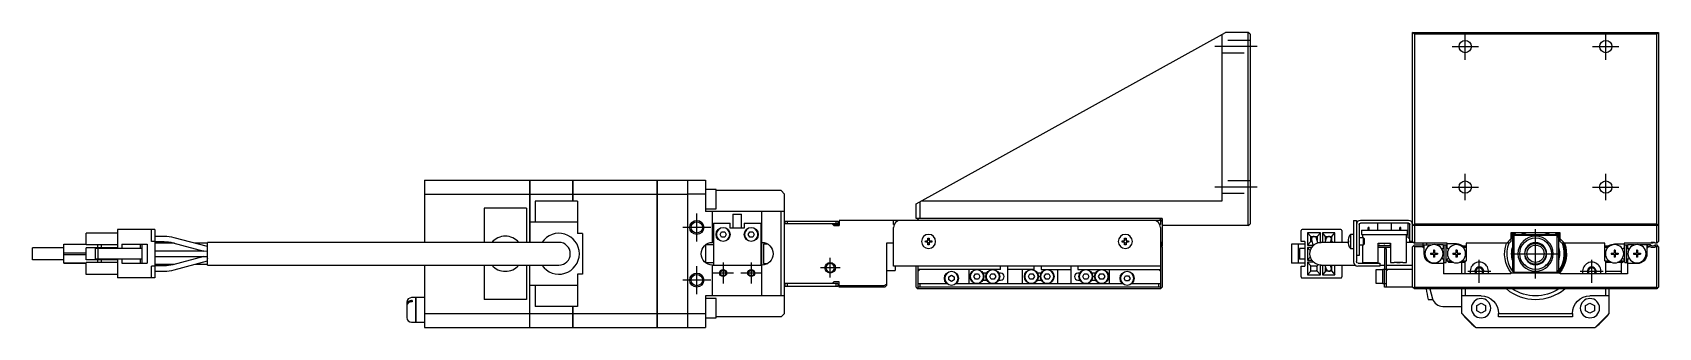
# Model space of a CAD drawing. Extents: x 0 to 945, y -8 to 860.
# Drawn here: x 482 to 944.8, y 397.5 to 481.5 of the extents above; entities that cross this region are included whole.
import ezdxf

# ---------------------------------------------------------------- set-up
doc = ezdxf.new("R2010")
doc.units = 0
doc.header["$LTSCALE"] = 0.5
doc.linetypes.add('CENTER', pattern=[50.8, 31.75, -6.35, 6.35, -6.35])
doc.linetypes.add('DASHED', pattern=[19.05, 12.7, -6.35])
for name, color, linetype in [('MSM_CENTER', 1, 'CENTER'), ('MSM_CONTINUOUS', 7, 'CONTINUOUS'), ('MSM_DASHED', 4, 'DASHED'), ('MSM_NARROW', 5, 'CONTINUOUS')]:
    doc.layers.add(name, color=color, linetype=linetype)

msp = doc.modelspace()

# ---------------------------------------------------------------- linework, layer by layer
at = {"layer": 'MSM_CENTER'}
for p, q in [((830.56, 477.45), (818.56, 477.45)), ((886.08, 477.45), (893.58, 477.45)), ((889.83, 473.7), (889.83, 481.2)), ((926.08, 477.45), (933.58, 477.45)), ((929.83, 473.7), (929.83, 481.2)), ((889.83, 433.7), (889.83, 441.2)), ((929.83, 433.7), (929.83, 441.2)), ((830.56, 437.45), (818.56, 437.45)), ((886.08, 437.45), (893.58, 437.45)), ((926.08, 437.45), (933.58, 437.45)), ((675.06, 425.95), (667.06, 425.95)), ((671.06, 421.95), (671.06, 429.95)), ((909.83, 411.45), (909.83, 425.45)), ((709.06, 411.65), (709.06, 417.25)), ((893.83, 410.2), (893.83, 416.7)), ((902.83, 418.45), (916.83, 418.45)), ((925.83, 410.2), (925.83, 416.7)), ((671.06, 406.95), (671.06, 414.95)), ((681.56, 412.95), (675.56, 412.95)), ((678.56, 415.95), (678.56, 409.95)), ((689.56, 412.95), (683.56, 412.95)), ((686.56, 415.95), (686.56, 409.95)), ((711.86, 414.45), (706.26, 414.45)), ((890.58, 413.45), (897.08, 413.45)), ((922.58, 413.45), (929.08, 413.45)), ((675.06, 410.95), (667.06, 410.95))]:
    msp.add_line(p, q, dxfattribs=at)
at = {"layer": 'MSM_CONTINUOUS'}
for p, q in [((733.56, 432.67), (821.56, 481.45)), ((828.06, 481.45), (821.56, 481.45)), ((828.06, 426.45), (828.06, 481.45)), ((828.56, 480.95), (828.06, 481.45)), ((874.83, 421.95), (874.83, 481.45)), ((875.33, 480.95), (874.83, 481.45)), ((874.83, 481.45), (944.83, 481.45)), ((944.33, 480.95), (944.83, 481.45)), ((944.83, 481.45), (944.83, 421.95)), ((820.56, 480.9), (820.56, 433.45)), ((828.56, 480.95), (828.56, 426.95)), ((875.33, 480.95), (875.33, 426.95)), ((944.33, 480.95), (875.33, 480.95)), ((944.33, 426.95), (944.33, 480.95)), ((593.56, 439.45), (623.51, 439.45)), ((593.56, 439.45), (593.56, 421.7)), ((593.56, 435.42), (623.51, 435.42)), ((623.51, 421.7), (623.51, 439.45)), ((623.51, 439.4), (623.56, 439.4)), ((623.51, 435.17), (623.56, 435.17)), ((623.56, 439.45), (623.56, 421.7)), ((623.56, 439.45), (635.81, 439.45)), ((623.56, 435.42), (635.81, 435.42)), ((635.81, 433.45), (635.81, 439.45)), ((635.81, 439.4), (635.86, 439.4)), ((635.81, 435.17), (635.86, 435.17)), ((635.86, 433.45), (635.86, 439.45)), ((635.86, 439.45), (659.81, 439.45)), ((635.86, 435.42), (659.81, 435.42)), ((659.81, 397.45), (659.81, 439.45)), ((659.81, 439.4), (659.86, 439.4)), ((659.81, 435.17), (659.86, 435.17)), ((659.86, 439.45), (673.56, 439.45)), ((659.86, 397.45), (659.86, 439.45)), ((659.86, 435.42), (668.56, 435.42)), ((668.56, 397.45), (668.56, 439.45)), ((673.56, 435.45), (668.56, 435.45)), ((673.56, 439.45), (673.56, 430.45)), ((676.56, 436.7), (673.56, 436.7)), ((676.56, 431.2), (676.56, 436.7)), ((695.06, 436.45), (676.56, 436.45)), ((696.06, 435.45), (695.06, 436.45)), ((696.06, 401.45), (696.06, 435.45)), ((622.56, 431.45), (610.56, 431.45)), ((610.56, 431.45), (610.56, 421.7)), ((622.56, 431.45), (622.56, 421.7)), ((625.06, 433.45), (625.06, 427.45)), ((637.06, 433.45), (625.06, 433.45)), ((637.06, 433.45), (637.06, 424.23)), ((673.56, 431.2), (676.56, 431.2)), ((733.56, 428.45), (733.56, 432.67)), ((734.56, 433.23), (734.56, 428.45)), ((820.56, 433.45), (734.97, 433.45)), ((637.06, 427.45), (623.56, 427.45)), ((696.06, 430.45), (673.56, 430.45)), ((675.56, 421.7), (675.56, 430.45)), ((675.86, 427.2), (675.86, 415.2)), ((675.86, 427.2), (680.56, 427.2)), ((680.56, 425.7), (680.56, 427.2)), ((681.31, 429.7), (683.81, 429.7)), ((681.31, 429.7), (681.31, 425.7)), ((683.81, 425.7), (683.81, 429.7)), ((684.56, 427.2), (684.56, 425.7)), ((684.56, 427.2), (689.26, 427.2)), ((689.26, 427.2), (689.26, 415.2)), ((689.56, 421.7), (689.56, 430.45)), ((695.06, 406.45), (695.06, 430.45)), ((711.26, 426.95), (696.06, 426.95)), ((696.26, 426.95), (696.26, 427.75)), ((696.26, 427.75), (711.26, 427.75)), ((696.76, 427.75), (696.76, 426.95)), ((710.06, 426.45), (709.56, 426.95)), ((711.56, 426.7), (709.81, 426.7)), ((710.06, 426.45), (711.56, 426.45)), ((710.76, 426.95), (710.76, 427.75)), ((711.26, 427.75), (711.26, 426.95)), ((711.56, 427.95), (711.56, 426.45)), ((803.06, 427.95), (711.56, 427.95)), ((727.06, 426.75), (727.06, 427.95)), ((727.06, 426.75), (727.23, 426.75)), ((727.06, 414.95), (727.06, 425.95)), ((803.56, 428.45), (733.56, 428.45)), ((733.91, 428.1), (733.76, 427.95)), ((734.26, 428.45), (733.91, 428.1)), ((734.06, 427.95), (733.91, 428.1)), ((803.56, 427.75), (802.86, 428.45)), ((803.06, 426.75), (802.9, 426.75)), ((803.21, 428.1), (803.06, 427.95)), ((803.06, 427.95), (803.06, 426.75)), ((803.06, 425.95), (803.06, 408.95)), ((803.56, 428.45), (803.56, 420.75)), ((828.06, 426.45), (803.56, 426.45)), ((828.06, 426.45), (828.56, 426.95)), ((858.03, 427.95), (858.03, 416.15)), ((858.03, 427.95), (858.83, 427.95)), ((858.83, 427.95), (858.83, 416.25)), ((859.63, 426.75), (859.63, 417.95)), ((873.63, 427.95), (860.03, 427.95)), ((873.63, 427.15), (860.03, 427.15)), ((862.46, 425.95), (862.21, 425.95)), ((862.21, 425.15), (862.21, 425.95)), ((862.46, 425.15), (862.46, 425.95)), ((864.83, 427.15), (864.83, 425.15)), ((868.83, 425.15), (868.83, 427.15)), ((871.21, 425.15), (871.21, 425.95)), ((871.46, 425.95), (871.21, 425.95)), ((871.46, 425.15), (871.46, 425.95)), ((873.53, 422.95), (873.53, 426.95)), ((873.98, 426.95), (873.53, 426.95)), ((874.03, 421.95), (874.03, 426.75)), ((874.83, 426.45), (875.33, 426.95)), ((944.83, 426.45), (874.83, 426.45)), ((875.33, 426.95), (944.33, 426.95)), ((875.33, 426.45), (875.33, 421.45)), ((944.83, 426.45), (944.33, 426.95)), ((944.33, 421.45), (944.33, 426.45)), ((497.21, 420.95), (497.21, 424.35)), ((506.11, 424.35), (497.21, 424.35)), ((506.11, 425.35), (506.11, 419.95)), ((516.81, 425.35), (506.11, 425.35)), ((515.81, 421.95), (515.81, 425.35)), ((516.81, 421.95), (515.81, 421.95)), ((516.81, 425.35), (516.81, 411.55)), ((519.45, 423.4), (516.81, 423.4)), ((516.81, 421.9), (519.45, 421.9)), ((522.39, 421.45), (516.81, 421.45)), ((521.94, 421.57), (530.78, 419.2)), ((531.81, 420.48), (522.32, 423.02)), ((531.81, 421.45), (528.18, 421.45)), ((531.81, 415.2), (531.81, 421.7)), ((631.81, 421.7), (531.81, 421.7)), ((638.56, 424.23), (637.06, 424.23)), ((638.56, 424.23), (638.56, 412.67)), ((675.86, 421.7), (675.56, 421.7)), ((677.7, 423.95), (678.13, 424.7)), ((678.13, 423.2), (677.7, 423.95)), ((678.13, 424.7), (679, 424.7)), ((679, 423.2), (678.13, 423.2)), ((679, 424.7), (679.43, 423.95)), ((679.43, 423.95), (679, 423.2)), ((684.56, 425.7), (680.56, 425.7)), ((685.7, 423.95), (686.13, 424.7)), ((686.13, 423.2), (685.7, 423.95)), ((686.13, 424.7), (687, 424.7)), ((687, 423.2), (686.13, 423.2)), ((687, 424.7), (687.43, 423.95)), ((687.43, 423.95), (687, 423.2)), ((689.56, 421.7), (689.26, 421.7)), ((689.46, 421.7), (689.46, 415.2)), ((727.06, 421.45), (725.06, 421.45)), ((725.06, 421.45), (725.06, 409.45)), ((736.14, 422.15), (736.86, 422.15)), ((736.86, 421.75), (736.14, 421.75)), ((736.86, 422.15), (736.86, 422.88)), ((736.86, 421.02), (736.86, 421.75)), ((737.26, 422.88), (737.26, 422.15)), ((737.26, 422.15), (737.99, 422.15)), ((737.26, 421.75), (737.26, 421.02)), ((737.99, 421.75), (737.26, 421.75)), ((792.14, 422.15), (792.86, 422.15)), ((792.86, 421.75), (792.14, 421.75)), ((792.86, 422.15), (792.86, 422.88)), ((792.86, 421.02), (792.86, 421.75)), ((793.26, 422.88), (793.26, 422.15)), ((793.26, 422.15), (793.99, 422.15)), ((793.26, 421.75), (793.26, 421.02)), ((793.99, 421.75), (793.26, 421.75)), ((803.06, 421.95), (803.56, 421.45)), ((803.56, 421.45), (803.06, 421.45)), ((803.56, 421.25), (803.06, 421.25)), ((843.13, 421.95), (843.13, 425.05)), ((844.13, 421.95), (843.13, 421.95)), ((854.43, 425.35), (843.43, 425.35)), ((844.13, 421.95), (844.13, 414.95)), ((848.58, 424.45), (844.93, 424.45)), ((844.93, 424.45), (844.93, 420.85)), ((845.88, 423.4), (844.93, 424.45)), ((845.88, 421.9), (844.93, 420.85)), ((845.88, 421.9), (845.88, 423.4)), ((845.88, 423.4), (847.63, 423.4)), ((846.19, 421.9), (845.88, 421.9)), ((846.03, 422.45), (846.51, 420.73)), ((847.26, 423.4), (847.63, 423.03)), ((847.84, 421.55), (847.48, 422.85)), ((847.63, 423.4), (848.58, 424.45)), ((847.63, 423.4), (847.63, 422.31)), ((847.8, 421.72), (847.93, 421.57)), ((848.58, 421.69), (848.58, 424.45)), ((856.45, 421.7), (848.83, 421.7)), ((852.73, 424.45), (849.18, 424.45)), ((849.18, 424.45), (849.18, 421.7)), ((850.08, 423.4), (849.18, 424.45)), ((850.24, 422.87), (849.89, 421.7)), ((850.08, 422.34), (850.08, 423.4)), ((850.08, 423.4), (851.83, 423.4)), ((851.46, 423.4), (851.83, 423.03)), ((851.46, 421.7), (851.68, 422.44)), ((851.52, 421.9), (851.83, 421.9)), ((851.83, 422.28), (851.54, 421.99)), ((851.83, 423.4), (852.73, 424.45)), ((851.83, 421.9), (851.83, 423.4)), ((851.83, 421.9), (852, 421.7)), ((852.73, 421.7), (852.73, 424.45)), ((854.73, 425.05), (854.73, 421.7)), ((856.44, 422.15), (856.58, 422.15)), ((856.58, 421.75), (856.44, 421.75)), ((856.58, 422.9), (856.58, 422.88)), ((856.58, 422.15), (856.58, 421.75)), ((857.13, 423.95), (857.13, 419.95)), ((858.03, 423.95), (857.13, 423.95)), ((860.83, 422.95), (859.63, 422.95)), ((860.33, 425.15), (860.33, 423.95)), ((860.33, 425.15), (873.33, 425.15)), ((860.33, 423.95), (873.33, 423.95)), ((860.58, 423.95), (860.58, 422.95)), ((860.83, 420.95), (860.83, 422.95)), ((861.03, 422.75), (860.83, 422.95)), ((861.03, 422.75), (861.03, 421.15)), ((865.08, 421.45), (868.58, 421.45)), ((865.08, 415.95), (865.08, 421.45)), ((868.58, 421.45), (868.58, 415.95)), ((873.08, 415.95), (873.08, 423.95)), ((875.08, 421.7), (873.08, 421.7)), ((873.33, 425.15), (873.33, 423.95)), ((873.53, 422.95), (874.03, 422.95)), ((874.83, 421.95), (874.03, 421.95)), ((874.83, 421.95), (875.33, 421.45)), ((884.63, 421.45), (875.33, 421.45)), ((877.83, 420.95), (877.83, 421.45)), ((878.83, 421.45), (878.83, 420.95)), ((884.63, 420), (884.63, 421.45)), ((887.33, 421.25), (884.63, 421.25)), ((902.33, 421.45), (890.13, 421.45)), ((890.13, 421.45), (890.13, 416.45)), ((901.62, 421.45), (902.83, 422.66)), ((902.83, 421.95), (902.33, 421.45)), ((916.83, 424.45), (902.83, 424.45)), ((902.83, 424.45), (902.83, 421.95)), ((903.33, 423.15), (903.63, 423.45)), ((903.33, 413.75), (903.33, 423.15)), ((903.83, 423.65), (903.63, 423.45)), ((903.63, 423.45), (903.63, 413.45)), ((903.83, 423.65), (904.13, 423.95)), ((915.83, 423.65), (903.83, 423.65)), ((904.13, 423.95), (915.53, 423.95)), ((908.77, 421.42), (908.77, 421.42)), ((915.53, 423.95), (915.83, 423.65)), ((916.03, 423.45), (915.83, 423.65)), ((916.03, 413.45), (916.03, 423.45)), ((916.03, 423.45), (916.33, 423.15)), ((916.33, 423.15), (916.33, 413.75)), ((916.83, 421.95), (916.83, 424.45)), ((916.83, 422.66), (918.04, 421.45)), ((917.33, 421.45), (916.83, 421.95)), ((929.53, 421.45), (917.33, 421.45)), ((929.53, 416.45), (929.53, 421.45)), ((932.33, 421.25), (935.03, 421.25)), ((943.33, 421.45), (935.03, 421.45)), ((935.03, 421.45), (935.03, 420)), ((943.33, 421.45), (943.33, 421.7)), ((944.33, 421.45), (943.89, 421.45)), ((944.33, 421.45), (944.83, 421.95)), ((481.96, 416.75), (481.96, 420.15)), ((490.86, 420.15), (481.96, 420.15)), ((490.86, 416.75), (481.96, 416.75)), ((490.86, 416.75), (481.96, 416.75)), ((490.86, 416.75), (481.96, 416.75)), ((490.86, 415.75), (490.86, 421.15)), ((490.86, 421.15), (497.21, 421.15)), ((490.86, 418.7), (497.21, 418.7)), ((490.86, 418.2), (497.21, 418.2)), ((506.11, 420.95), (497.21, 420.95)), ((497.21, 416.75), (497.21, 420.15)), ((506.11, 420.15), (497.21, 420.15)), ((506.11, 416.75), (497.21, 416.75)), ((499.81, 419.95), (499.81, 416.95)), ((513.11, 419.95), (499.81, 419.95)), ((513.11, 416.95), (499.81, 416.95)), ((500.51, 419.95), (500.51, 416.95)), ((500.56, 420.15), (500.56, 420.95)), ((500.56, 415.95), (500.56, 416.75)), ((501.56, 420.15), (501.56, 420.95)), ((501.56, 415.95), (501.56, 416.75)), ((506.11, 416.95), (506.11, 411.55)), ((507.36, 421.15), (507.36, 419.95)), ((507.36, 421.15), (514.61, 421.15)), ((507.36, 416.95), (507.36, 415.75)), ((512.61, 421.15), (512.61, 419.95)), ((512.61, 416.95), (512.61, 415.75)), ((513.11, 421.15), (513.11, 415.75)), ((514.61, 421.15), (514.61, 415.75)), ((530.78, 419.2), (516.81, 419.2)), ((516.81, 417.7), (531.81, 417.7)), ((530.78, 417.7), (521.94, 415.33)), ((531.68, 419.09), (530.78, 419.2)), ((531.81, 419.2), (531.72, 419.2)), ((673.56, 421.01), (673.56, 415.89)), ((675.86, 420.95), (673.56, 420.95)), ((690.06, 421.2), (690.06, 415.7)), ((691.3, 421.2), (690.06, 421.2)), ((803.16, 421.05), (803.06, 421.05)), ((803.31, 420.7), (803.06, 420.95)), ((803.31, 420.7), (803.06, 420.45)), ((803.56, 420.45), (803.31, 420.7)), ((803.56, 420.75), (803.46, 420.65)), ((803.46, 420.75), (803.46, 420.55)), ((803.56, 420.45), (803.56, 408.95)), ((844.13, 421.15), (840.33, 421.15)), ((840.33, 421.15), (840.33, 415.75)), ((842.25, 421.15), (842.25, 415.75)), ((844.13, 419.95), (842.63, 419.95)), ((842.63, 419.95), (842.63, 416.95)), ((844.13, 416.95), (842.63, 416.95)), ((844.93, 420.85), (846.48, 420.85)), ((846.13, 420.25), (844.93, 420.25)), ((844.93, 420.25), (844.93, 416.65)), ((845.72, 419.38), (844.93, 420.25)), ((845.72, 417.52), (844.93, 416.65)), ((844.93, 416.65), (846.13, 416.65)), ((856.58, 421.02), (856.58, 421)), ((857.13, 419.95), (858.03, 419.95)), ((859.63, 417.95), (858.83, 417.95)), ((859.63, 420.95), (860.83, 420.95)), ((860.58, 420.95), (860.58, 415.95)), ((860.83, 420.95), (861.03, 421.15)), ((868.58, 420.75), (865.08, 420.75)), ((868.58, 420.25), (865.08, 420.25)), ((866.83, 419.95), (867.33, 419.95)), ((866.83, 419.95), (866.83, 413.95)), ((867.33, 419.95), (867.33, 408.95)), ((875.08, 420.7), (874.83, 420.45)), ((874.83, 408.95), (874.83, 420.45)), ((875.08, 420.7), (875.33, 420.95)), ((875.33, 420.45), (875.08, 420.7)), ((875.33, 420.95), (880.22, 420.95)), ((875.33, 420.45), (875.33, 408.95)), ((877.63, 420.45), (875.33, 420.45)), ((878.13, 420.81), (877.63, 420.45)), ((877.63, 420.45), (878.13, 419.95)), ((878.13, 418.45), (878.13, 420.95)), ((879.93, 418.6), (880.73, 418.6)), ((879.93, 418.6), (879.93, 418.31)), ((879.93, 418.31), (880.73, 418.31)), ((880.46, 418.6), (880.46, 418.31)), ((881.08, 419.45), (880.79, 419.45)), ((880.79, 419.45), (880.79, 418.66)), ((880.79, 418.92), (881.08, 418.92)), ((880.79, 418.25), (880.79, 417.45)), ((880.79, 417.98), (881.08, 417.98)), ((881.08, 417.45), (880.79, 417.45)), ((881.08, 419.45), (881.08, 418.66)), ((881.08, 418.25), (881.08, 417.45)), ((881.14, 418.6), (881.93, 418.6)), ((881.14, 418.31), (881.93, 418.31)), ((881.4, 418.31), (881.4, 418.6)), ((883.63, 420.95), (881.65, 420.95)), ((881.93, 418.6), (881.93, 418.31)), ((883.63, 420), (883.37, 419.85)), ((883.37, 417.05), (883.63, 416.9)), ((883.63, 420), (883.63, 420.95)), ((883.63, 416.9), (883.63, 412.75)), ((883.83, 415.95), (883.83, 420.95)), ((883.83, 420.95), (884.43, 420.95)), ((884.43, 415.95), (884.43, 420.95)), ((884.63, 420), (884.85, 419.87)), ((884.63, 416.9), (884.85, 417.03)), ((884.63, 416.45), (884.63, 416.9)), ((886.33, 418.6), (887.13, 418.6)), ((886.33, 418.6), (886.33, 418.31)), ((886.33, 418.31), (887.13, 418.31)), ((886.86, 418.6), (886.86, 418.31)), ((887.48, 419.45), (887.19, 419.45)), ((887.19, 419.45), (887.19, 418.66)), ((887.19, 418.92), (887.48, 418.92)), ((887.19, 418.25), (887.19, 417.45)), ((887.19, 417.98), (887.48, 417.98)), ((887.48, 417.45), (887.19, 417.45)), ((887.48, 419.45), (887.48, 418.66)), ((887.48, 418.25), (887.48, 417.45)), ((887.54, 418.6), (888.33, 418.6)), ((887.54, 418.31), (888.33, 418.31)), ((887.8, 418.31), (887.8, 418.6)), ((888.33, 418.6), (888.33, 418.31)), ((888.93, 420.75), (890.13, 420.75)), ((890.13, 420.25), (889.48, 420.25)), ((906.97, 419.76), (907.03, 419.83)), ((907.03, 417.08), (906.97, 417.14)), ((907.03, 419.9), (907.03, 419.83)), ((907.03, 417.08), (907.03, 417.01)), ((929.53, 420.75), (930.73, 420.75)), ((930.19, 420.25), (929.53, 420.25)), ((931.33, 418.6), (932.13, 418.6)), ((931.33, 418.6), (931.33, 418.31)), ((931.33, 418.31), (932.13, 418.31)), ((931.86, 418.6), (931.86, 418.31)), ((932.48, 419.45), (932.19, 419.45)), ((932.19, 419.45), (932.19, 418.66)), ((932.19, 418.92), (932.48, 418.92)), ((932.19, 418.25), (932.19, 417.45)), ((932.19, 417.98), (932.48, 417.98)), ((932.48, 417.45), (932.19, 417.45)), ((932.48, 419.45), (932.48, 418.66)), ((932.48, 418.25), (932.48, 417.45)), ((932.54, 418.6), (933.33, 418.6)), ((932.54, 418.31), (933.33, 418.31)), ((932.8, 418.31), (932.8, 418.6)), ((933.33, 418.6), (933.33, 418.31)), ((935.03, 420), (934.81, 419.87)), ((935.03, 416.9), (934.81, 417.03)), ((935.03, 416.9), (935.03, 416.45)), ((935.23, 415.95), (935.23, 420.95)), ((935.23, 420.95), (935.83, 420.95)), ((935.83, 415.95), (935.83, 420.95)), ((936.03, 420.95), (936.03, 420)), ((938.02, 420.95), (936.03, 420.95)), ((936.03, 420), (936.29, 419.85)), ((936.29, 417.05), (936.03, 416.9)), ((936.03, 416.9), (936.03, 412.75)), ((937.73, 418.6), (938.53, 418.6)), ((937.73, 418.6), (937.73, 418.31)), ((937.73, 418.31), (938.53, 418.31)), ((938.26, 418.6), (938.26, 418.31)), ((938.88, 419.45), (938.59, 419.45)), ((938.59, 419.45), (938.59, 418.66)), ((938.59, 418.92), (938.88, 418.92)), ((938.59, 418.25), (938.59, 417.45)), ((938.59, 417.98), (938.88, 417.98)), ((938.88, 417.45), (938.59, 417.45)), ((938.88, 419.45), (938.88, 418.66)), ((938.88, 418.25), (938.88, 417.45)), ((938.94, 418.6), (939.73, 418.6)), ((938.94, 418.31), (939.73, 418.31)), ((939.2, 418.31), (939.2, 418.6)), ((942.57, 420.95), (939.45, 420.95)), ((939.73, 418.6), (939.73, 418.31)), ((941.53, 420.95), (941.53, 418.45)), ((942.03, 420.45), (941.53, 420.81)), ((941.53, 419.95), (942.03, 420.45)), ((942.4, 420.45), (942.03, 420.45)), ((942.4, 420.45), (942.57, 420.95)), ((944.06, 420.45), (943.89, 420.95)), ((943.89, 420.95), (944.33, 420.95)), ((944.33, 420.45), (944.06, 420.45)), ((944.33, 420.95), (944.58, 420.7)), ((944.58, 420.7), (944.33, 420.45)), ((944.33, 408.95), (944.33, 420.45)), ((944.83, 420.45), (944.58, 420.7)), ((944.83, 420.45), (944.83, 408.95)), ((491.81, 415.75), (490.86, 415.75)), ((490.86, 415.75), (497.21, 415.75)), ((492.11, 415.75), (491.81, 415.75)), ((497.21, 415.75), (492.11, 415.75)), ((493.91, 415.75), (493.61, 415.75)), ((493.61, 415.75), (493.8, 415.75)), ((493.8, 415.75), (497.21, 415.75)), ((497.21, 415.75), (493.91, 415.75)), ((506.11, 415.95), (497.21, 415.95)), ((497.21, 412.55), (497.21, 415.95)), ((506.11, 412.55), (497.21, 412.55)), ((507.36, 415.75), (514.61, 415.75)), ((515.81, 411.55), (515.81, 414.95)), ((516.81, 414.95), (515.81, 414.95)), ((516.81, 415.45), (522.39, 415.45)), ((519.44, 415), (516.81, 415)), ((516.81, 413.5), (519.44, 413.5)), ((522.33, 413.88), (531.81, 416.43)), ((528.18, 415.45), (531.81, 415.45)), ((531.81, 415.2), (631.81, 415.2)), ((593.56, 415.2), (593.56, 397.45)), ((610.56, 415.2), (610.56, 405.45)), ((622.56, 415.2), (622.56, 405.45)), ((623.51, 397.45), (623.51, 415.2)), ((623.56, 397.45), (623.56, 415.2)), ((638.56, 412.67), (637.06, 412.67)), ((637.06, 412.67), (637.06, 403.45)), ((673.56, 415.95), (675.86, 415.95)), ((675.56, 406.45), (675.56, 415.2)), ((675.56, 415.2), (689.56, 415.2)), ((679.26, 413.3), (679.26, 412.65)), ((679.28, 412.64), (679.26, 412.65)), ((689.56, 406.45), (689.56, 415.2)), ((690.06, 415.7), (691.3, 415.7)), ((725.06, 413.7), (727.56, 413.7)), ((803.06, 414.95), (727.06, 414.95)), ((727.56, 414.95), (727.56, 413.7)), ((733.56, 408.95), (733.56, 414.95)), ((734.06, 408.95), (734.06, 414.95)), ((734.06, 413.45), (734.56, 413.95)), ((757.56, 413.95), (734.06, 413.95)), ((742.81, 411.89), (743.56, 412.32)), ((743.56, 412.32), (744.31, 411.89)), ((748.56, 409.95), (748.56, 413.95)), ((749.95, 411.95), (750.38, 412.7)), ((750.38, 411.2), (749.95, 411.95)), ((750.38, 412.7), (751.25, 412.7)), ((751.25, 412.7), (751.68, 411.95)), ((751.68, 411.95), (751.25, 411.2)), ((753.58, 412.95), (752.55, 412.95)), ((754.45, 411.95), (754.88, 412.7)), ((754.88, 411.2), (754.45, 411.95)), ((754.88, 412.7), (755.75, 412.7)), ((755.75, 412.7), (756.18, 411.95)), ((756.18, 411.95), (755.75, 411.2)), ((757.56, 412.95), (757.05, 412.95)), ((757.56, 413.95), (757.56, 414.95)), ((759.56, 414.95), (759.56, 409.95)), ((767.06, 413.95), (759.56, 413.95)), ((763.76, 409.95), (763.76, 413.95)), ((765.45, 411.95), (765.88, 412.7)), ((765.88, 411.2), (765.45, 411.95)), ((765.88, 412.7), (766.75, 412.7)), ((766.75, 412.7), (767.18, 411.95)), ((767.18, 411.95), (766.75, 411.2)), ((767.06, 413.95), (767.06, 414.95)), ((769.08, 412.95), (768.05, 412.95)), ((769.06, 414.95), (769.06, 413.95)), ((769.06, 413.95), (777.56, 413.95)), ((769.95, 411.95), (770.38, 412.7)), ((770.38, 411.2), (769.95, 411.95)), ((770.38, 412.7), (771.25, 412.7)), ((771.25, 412.7), (771.68, 411.95)), ((771.68, 411.95), (771.25, 411.2)), ((773.76, 413.95), (773.76, 409.95)), ((777.56, 414.95), (777.56, 409.95)), ((779.56, 414.95), (779.56, 413.95)), ((779.56, 413.95), (803.06, 413.95)), ((780.08, 412.95), (779.56, 412.95)), ((780.95, 411.95), (781.38, 412.7)), ((781.38, 411.2), (780.95, 411.95)), ((781.38, 412.7), (782.25, 412.7)), ((782.25, 412.7), (782.68, 411.95)), ((782.68, 411.95), (782.25, 411.2)), ((784.58, 412.95), (783.55, 412.95)), ((785.45, 411.95), (785.88, 412.7)), ((785.88, 411.2), (785.45, 411.95)), ((785.88, 412.7), (786.75, 412.7)), ((786.75, 412.7), (787.18, 411.95)), ((787.18, 411.95), (786.75, 411.2)), ((788.56, 409.95), (788.56, 413.95)), ((792.7, 411.45), (793.13, 412.2)), ((793.13, 412.2), (794, 412.2)), ((794, 412.2), (794.43, 411.45)), ((802.56, 413.95), (803.06, 413.45)), ((844.13, 415.75), (840.33, 415.75)), ((843.13, 411.85), (843.13, 414.95)), ((843.13, 414.95), (844.13, 414.95)), ((846.64, 416.05), (844.93, 416.05)), ((844.93, 416.05), (844.93, 412.45)), ((845.88, 415), (844.93, 416.05)), ((845.88, 413.5), (844.93, 412.45)), ((844.93, 412.45), (848.58, 412.45)), ((845.88, 413.5), (845.88, 415)), ((845.88, 415), (847.63, 415)), ((847.63, 413.5), (845.88, 413.5)), ((847.26, 415), (847.63, 414.63)), ((847.63, 413.88), (847.26, 413.5)), ((847.63, 415), (847.93, 415.33)), ((847.63, 413.5), (847.63, 415)), ((847.63, 413.5), (848.58, 412.45)), ((848.58, 412.45), (848.58, 415.21)), ((848.83, 415.2), (858.5, 415.2)), ((849.18, 415.2), (849.18, 412.45)), ((850.08, 413.5), (849.18, 412.45)), ((849.18, 412.45), (852.73, 412.45)), ((849.89, 415.2), (850.24, 414.04)), ((850.08, 413.5), (850.08, 414.56)), ((851.83, 413.5), (850.08, 413.5)), ((851.68, 414.47), (851.46, 415.2)), ((851.83, 413.88), (851.46, 413.5)), ((851.83, 415), (851.52, 415)), ((851.54, 414.92), (851.83, 414.63)), ((851.83, 415), (852, 415.2)), ((851.83, 413.5), (851.83, 415)), ((851.83, 413.5), (852.73, 412.45)), ((852.73, 412.45), (852.73, 415.2)), ((854.73, 415.2), (854.73, 411.85)), ((865.53, 414.95), (859.23, 414.95)), ((859.33, 415.75), (865.53, 415.75)), ((860.58, 415.95), (865.08, 415.95)), ((864.33, 413.85), (864.33, 410.05)), ((866.33, 413.85), (864.33, 413.85)), ((865.53, 415.75), (865.53, 414.95)), ((865.53, 415.2), (866.83, 415.2)), ((866.33, 409.95), (866.33, 413.95)), ((874.83, 413.95), (866.33, 413.95)), ((866.83, 409.95), (866.83, 413.95)), ((867.33, 415.2), (874.83, 415.2)), ((867.33, 413.45), (867.83, 413.95)), ((868.58, 415.95), (869.58, 415.95)), ((869.58, 415.95), (869.58, 416.05)), ((869.58, 416.05), (872.08, 416.05)), ((870.38, 416.05), (870.38, 415.95)), ((870.38, 415.95), (871.28, 415.95)), ((870.76, 416.05), (870.76, 415.95)), ((870.91, 416.05), (870.91, 415.95)), ((871.28, 416.05), (871.28, 415.95)), ((872.08, 415.95), (872.08, 416.05)), ((872.08, 415.95), (873.08, 415.95)), ((883.63, 415.65), (880.93, 415.65)), ((902.83, 412.75), (883.63, 412.75)), ((883.83, 415.95), (884.43, 415.95)), ((884.63, 416.45), (885.13, 415.95)), ((884.63, 416.45), (885.67, 416.45)), ((886.62, 415.95), (885.13, 415.95)), ((889.63, 415.95), (888.05, 415.95)), ((888.83, 412.75), (888.83, 415.95)), ((888.99, 416.45), (890.13, 416.45)), ((889.63, 415.95), (890.13, 416.45)), ((889.83, 412.75), (889.83, 416.15)), ((902.83, 412.75), (902.83, 412.95)), ((916.83, 412.95), (902.83, 412.95)), ((903.83, 413.25), (903.33, 413.75)), ((904.13, 412.95), (903.83, 413.25)), ((903.83, 413.25), (915.83, 413.25)), ((906.67, 415.25), (906.86, 415.25)), ((907.08, 415.03), (906.86, 415.25)), ((907.08, 415.03), (906.91, 415.03)), ((907.08, 414.89), (907.08, 415.03)), ((907.08, 414.89), (907.08, 414.89)), ((908.77, 415.49), (908.77, 415.49)), ((912.81, 415.25), (912.58, 415.03)), ((912.75, 415.03), (912.58, 415.03)), ((912.58, 415.03), (912.58, 414.89)), ((912.58, 414.89), (912.58, 414.89)), ((912.81, 415.25), (913, 415.25)), ((915.83, 413.25), (915.53, 412.95)), ((915.83, 413.25), (916.33, 413.75)), ((916.83, 412.75), (916.83, 412.95)), ((936.03, 412.75), (916.83, 412.75)), ((929.53, 416.45), (930.03, 415.95)), ((929.53, 416.45), (930.67, 416.45)), ((931.62, 415.95), (929.78, 415.95)), ((929.78, 415.95), (929.78, 412.75)), ((929.78, 413.45), (934.28, 413.45)), ((929.83, 415.95), (929.83, 416.15)), ((934.53, 415.95), (933.05, 415.95)), ((933.99, 416.45), (935.03, 416.45)), ((934.28, 412.75), (934.28, 415.95)), ((934.53, 415.95), (935.03, 416.45)), ((935.23, 415.95), (935.83, 415.95)), ((938.73, 415.65), (936.03, 415.65)), ((516.81, 411.55), (506.11, 411.55)), ((637.06, 409.45), (623.56, 409.45)), ((625.06, 409.45), (625.06, 403.45)), ((711.26, 409.95), (696.06, 409.95)), ((696.26, 409.15), (696.26, 409.95)), ((711.26, 409.15), (696.26, 409.15)), ((696.76, 409.95), (696.76, 409.15)), ((709.56, 409.95), (710.06, 410.45)), ((711.56, 410.45), (710.06, 410.45)), ((710.76, 409.15), (710.76, 409.95)), ((711.26, 409.95), (711.26, 409.15)), ((711.56, 408.95), (711.56, 410.45)), ((711.56, 409.45), (724.45, 409.45)), ((724.56, 408.95), (711.56, 408.95)), ((723.95, 408.95), (724.45, 409.45)), ((724.45, 409.45), (725.06, 409.76)), ((725.06, 409.45), (724.56, 408.95)), ((733.56, 408.95), (734.06, 408.45)), ((733.81, 408.7), (734.06, 408.95)), ((734.06, 409.95), (742.24, 409.95)), ((803.06, 408.95), (734.06, 408.95)), ((803.06, 408.45), (734.06, 408.45)), ((734.56, 409.95), (734.56, 408.95)), ((742.81, 411.02), (742.81, 411.89)), ((743.56, 410.59), (742.81, 411.02)), ((744.31, 411.02), (743.56, 410.59)), ((744.31, 411.89), (744.31, 411.02)), ((744.89, 409.95), (792.24, 409.95)), ((751.25, 411.2), (750.38, 411.2)), ((752.55, 410.95), (753.58, 410.95)), ((755.75, 411.2), (754.88, 411.2)), ((757.05, 410.95), (757.56, 410.95)), ((766.75, 411.2), (765.88, 411.2)), ((768.05, 410.95), (769.08, 410.95)), ((771.25, 411.2), (770.38, 411.2)), ((779.56, 410.95), (780.08, 410.95)), ((782.25, 411.2), (781.38, 411.2)), ((783.55, 410.95), (784.58, 410.95)), ((786.75, 411.2), (785.88, 411.2)), ((793.13, 410.7), (792.7, 411.45)), ((794, 410.7), (793.13, 410.7)), ((794.43, 411.45), (794, 410.7)), ((794.89, 409.95), (803.06, 409.95)), ((802.56, 408.95), (802.56, 409.95)), ((803.06, 408.95), (803.31, 408.7)), ((803.06, 408.45), (803.56, 408.95)), ((843.43, 411.55), (854.43, 411.55)), ((864.33, 410.05), (866.33, 410.05)), ((866.33, 409.95), (867.33, 409.95)), ((866.83, 408.95), (866.83, 409.95)), ((874.83, 408.95), (866.83, 408.95)), ((875.33, 408.45), (874.83, 408.95)), ((875.08, 408.7), (875.33, 408.95)), ((875.33, 408.95), (944.33, 408.95)), ((944.33, 408.45), (875.33, 408.45)), ((879.72, 408.45), (880.53, 405.63)), ((888.83, 401.45), (888.83, 408.45)), ((889.83, 408.45), (889.83, 406.45)), ((929.83, 406.45), (929.83, 408.45)), ((930.83, 401.45), (930.83, 408.45)), ((944.33, 408.95), (944.58, 408.7)), ((944.58, 408.7), (944.33, 408.45)), ((944.58, 408.7), (944.83, 408.95)), ((588.56, 404.65), (588.56, 400.25)), ((591.01, 405.95), (589.86, 405.95)), ((590.06, 405.1), (589.86, 405.1)), ((590.06, 404.74), (589.86, 404.74)), ((590.06, 405.1), (590.06, 404.74)), ((591.01, 405.95), (591.01, 398.95)), ((591.06, 405.9), (591.01, 405.9)), ((591.06, 405.95), (591.06, 398.95)), ((593.56, 405.95), (591.06, 405.95)), ((622.56, 405.45), (610.56, 405.45)), ((637.06, 403.45), (625.06, 403.45)), ((635.81, 397.45), (635.81, 403.45)), ((635.86, 397.45), (635.86, 403.45)), ((696.06, 406.45), (673.56, 406.45)), ((673.56, 406.45), (673.56, 397.45)), ((676.56, 405.7), (673.56, 405.7)), ((676.56, 400.2), (676.56, 405.7)), ((879.26, 405.45), (880.58, 405.45)), ((883.41, 403.45), (888.83, 403.45)), ((894.33, 406.45), (888.83, 406.45)), ((893.08, 403.67), (894.33, 404.4)), ((893.08, 402.23), (893.08, 403.67)), ((894.33, 404.4), (895.58, 403.67)), ((895.58, 403.67), (895.58, 402.23)), ((924.08, 403.67), (925.33, 404.4)), ((924.08, 402.23), (924.08, 403.67)), ((930.83, 406.45), (925.33, 406.45)), ((925.33, 404.4), (926.58, 403.67)), ((926.58, 403.67), (926.58, 402.23)), ((589.86, 398.95), (591.01, 398.95)), ((591.01, 399), (591.06, 399)), ((591.06, 398.95), (593.56, 398.95)), ((593.56, 401.48), (623.51, 401.48)), ((623.51, 401.74), (623.56, 401.74)), ((623.56, 401.48), (635.81, 401.48)), ((635.81, 401.74), (635.86, 401.74)), ((635.86, 401.48), (659.81, 401.48)), ((659.81, 401.74), (659.86, 401.74)), ((659.86, 401.48), (668.56, 401.48)), ((668.56, 401.45), (673.56, 401.45)), ((673.56, 400.2), (676.56, 400.2)), ((695.06, 400.45), (676.56, 400.45)), ((695.06, 400.45), (696.06, 401.45)), ((888.83, 401.45), (892.83, 397.45)), ((894.33, 401.51), (893.08, 402.23)), ((895.58, 402.23), (894.33, 401.51)), ((899.33, 401.45), (920.33, 401.45)), ((899.33, 400.45), (899.33, 401.45)), ((920.33, 400.45), (899.33, 400.45)), ((920.33, 401.45), (920.33, 400.45)), ((925.33, 401.51), (924.08, 402.23)), ((926.58, 402.23), (925.33, 401.51)), ((926.83, 397.45), (930.83, 401.45)), ((593.56, 397.45), (623.51, 397.45)), ((623.51, 397.5), (623.56, 397.5)), ((623.56, 397.45), (635.81, 397.45)), ((635.81, 397.5), (635.86, 397.5)), ((635.86, 397.45), (659.81, 397.45)), ((659.81, 397.5), (659.86, 397.5)), ((659.86, 397.45), (673.56, 397.45)), ((892.83, 397.45), (926.83, 397.45))]:
    msp.add_line(p, q, dxfattribs=at)
for centre, radius in [((889.83, 477.45), 1.75), ((929.83, 477.45), 1.75), ((889.83, 437.45), 1.75), ((929.83, 437.45), 1.75), ((671.06, 425.95), 1.62), ((678.56, 423.95), 2), ((686.56, 423.95), 2), ((909.83, 418.45), 4.5), ((909.83, 418.45), 3), ((671.06, 410.95), 1.62), ((678.56, 412.95), 0.783), ((686.56, 412.95), 0.783), ((743.56, 411.45), 2), ((750.81, 411.95), 2), ((755.31, 411.95), 2), ((766.31, 411.95), 2), ((770.81, 411.95), 2), ((781.81, 411.95), 2), ((786.31, 411.95), 2), ((793.56, 411.45), 2)]:
    msp.add_circle(centre, radius, dxfattribs=at)
at = {"layer": 'MSM_CONTINUOUS', "extrusion": (0, 0, -1)}
for centre, radius in [((-678.56, 423.95), 1.9), ((-686.56, 423.95), 1.9), ((-737.06, 421.95), 2), ((-793.06, 421.95), 2), ((-909.83, 418.45), 5), ((-909.83, 418.45), 3.15), ((-880.93, 418.45), 2.6), ((-887.33, 418.45), 2.6), ((-932.33, 418.45), 2.6), ((-938.73, 418.45), 2.6), ((-709.06, 414.45), 1.23), ((-743.56, 411.45), 1.9), ((-750.81, 411.95), 1.9), ((-755.31, 411.95), 1.9), ((-766.31, 411.95), 1.9), ((-770.81, 411.95), 1.9), ((-781.81, 411.95), 1.9), ((-786.31, 411.95), 1.9), ((-793.56, 411.45), 1.9), ((-894.33, 402.95), 2.75), ((-925.33, 402.95), 2.75)]:
    msp.add_circle(centre, radius, dxfattribs=at)
at = {"layer": 'MSM_CONTINUOUS'}
for centre, radius, start, end in [((729.06, 425.95), 2, 90, 180), ((801.06, 425.95), 2, 0, 90), ((860.03, 426.75), 1.2, 90, 180), ((873.63, 426.75), 1.2, 0, 90), ((519.45, 412.29), 11.11, 75, 90.006), ((616.56, 418.45), 5, 40.5416, 139.4584), ((631.81, 418.45), 5.82, 213.9465, 146.0535), ((631.81, 418.45), 3.25, 270, 90), ((737.06, 421.95), 0.435, 152.6335, 207.3665), ((737.06, 421.95), 0.435, 62.6335, 117.3665), ((737.06, 421.95), 0.435, 242.6335, 297.3665), ((737.06, 421.95), 0.435, 332.6335, 27.3665), ((793.06, 421.95), 0.435, 152.6335, 207.3665), ((793.06, 421.95), 0.435, 62.6335, 117.3665), ((793.06, 421.95), 0.435, 242.6335, 297.3665), ((793.06, 421.95), 0.435, 332.6335, 27.3665), ((843.43, 425.05), 0.3, 90, 180), ((846.76, 422.65), 0.75, 15.6242, 195.6242), ((850.96, 422.65), 0.75, 343.4791, 163.4791), ((854.43, 425.05), 0.3, 0, 90), ((859.63, 421.95), 3.19, 163.0947, 176.4096), ((859.63, 421.95), 3.19, 183.5904, 196.9053), ((859.63, 421.95), 3.2, 141.3178, 162.73), ((865.33, 421.55), 0.25, 203.5782, 336.4218), ((866.83, 421.55), 0.25, 203.5782, 336.4218), ((868.33, 421.55), 0.25, 203.5782, 336.4218), ((887.33, 418.45), 2.8, 40.0052, 90), ((909.83, 418.45), 8.2, 158.5399, 222.1236), ((909.83, 418.45), 8.2, 132.9703, 148.6119), ((909.83, 418.45), 6.5, 112.6199, 122.2042), ((909.83, 418.45), 6.5, 57.7958, 67.3801), ((909.83, 418.45), 8.2, 31.3881, 47.0297), ((909.83, 418.45), 8.2, 317.8764, 21.4601), ((909.83, 418.45), 8.5, 319.6798, 20.6673), ((943.23, 420.7), 1, 48.5904, 131.4096), ((538.98, 419.14), 7.48, 191.0615, 196.6948), ((527.19, 420.78), 4.8, 339.3945, 344.5706), ((524.8, 415.37), 7.31, 16.2313, 18.5933), ((803.16, 420.75), 0.3, 0, 90), ((859.63, 421.95), 3.2, 197.27, 218.6822), ((884.13, 418.45), 1.59, 100.8931, 126.1972), ((884.25, 418.34), 1.75, 120, 127.006), ((884.25, 418.57), 1.75, 232.994, 240), ((884.13, 418.45), 1.59, 233.8028, 259.1069), ((884.13, 418.45), 1.59, 53.8028, 79.1069), ((884.13, 418.45), 1.59, 280.8931, 306.1972), ((932.33, 418.45), 2.8, 124.7719, 139.9948), ((935.53, 418.45), 1.59, 100.8931, 126.1972), ((935.65, 418.34), 1.75, 118.6217, 127.006), ((935.65, 418.57), 1.75, 232.994, 241.3783), ((935.53, 418.45), 1.59, 233.8028, 259.1069), ((935.53, 418.45), 1.59, 53.8028, 79.1069), ((935.53, 418.45), 1.59, 280.8931, 306.1972), ((943.23, 421.7), 1, 228.5904, 311.4096), ((519.44, 424.65), 11.15, 269.9911, 285.0006), ((616.56, 418.45), 5, 220.5416, 319.4584), ((757.56, 411.95), 1, 270, 90), ((779.56, 411.95), 1, 90, 270), ((850.96, 414.25), 0.75, 196.5209, 16.5209), ((859.23, 416.15), 1.2, 180, 270), ((893.83, 413.45), 2.6, 344.3815, 195.6185), ((893.83, 413.45), 1.01, 315.9346, 224.0654), ((925.83, 413.45), 2.6, 344.3815, 195.6185), ((925.83, 413.45), 1.01, 315.9346, 224.0654), ((843.43, 411.85), 0.3, 180, 270), ((854.43, 411.85), 0.3, 270, 0), ((937.84, 418.45), 60, 189.5941, 192.5133), ((909.83, 418.45), 13, 230.2849, 309.7151), ((589.86, 404.65), 1.3, 90, 180), ((589.45, 404.1), 0.891, 118.7486, 175.0367), ((589.37, 403.78), 0.809, 123.6126, 177.2927), ((589.84, 403.13), 1.61, 89.2584, 124.7863), ((589.85, 403.43), 1.66, 89.4455, 119.7231), ((883.41, 406.45), 3, 195.9958, 270), ((589.86, 400.25), 1.3, 180, 270), ((909.83, 418.45), 27, 219.3765, 230.6235), ((909.83, 418.45), 27, 309.3765, 320.6235)]:
    msp.add_arc(centre, radius, start, end, dxfattribs=at)
at = {"layer": 'MSM_CONTINUOUS', "extrusion": (0, 0, -1)}
for centre, radius, start, end in [((-860.03, 426.75), 0.4, 0, 90), ((-873.63, 426.75), 0.4, 90, 180), ((-519.45, 412.29), 9.61, 89.9909, 105.0002), ((-675.56, 418.45), 3.25, 270, 90), ((-689.56, 418.45), 3.25, 90, 270), ((-737.06, 421.95), 0.95, 347.8468, 12.1532), ((-737.06, 421.95), 0.95, 77.8468, 102.1532), ((-737.06, 421.95), 0.95, 167.8468, 192.1532), ((-793.06, 421.95), 0.95, 347.8468, 12.1532), ((-793.06, 421.95), 0.95, 77.8468, 102.1532), ((-793.06, 421.95), 0.95, 167.8468, 192.1532), ((-848.83, 418.45), 3.25, 270, 90), ((-909.83, 418.45), 8.8, 321.3178, 19.9323), ((-909.83, 418.45), 8.5, 34.5603, 44.9009), ((-909.83, 418.45), 9, 38.9424, 41.8103), ((-909.83, 418.45), 8.8, 37.3018, 42.9859), ((-909.83, 418.45), 6.8, 53.9811, 61.9275), ((-909.83, 418.45), 6.8, 118.0725, 126.0189), ((-909.83, 418.45), 8.5, 135.0991, 145.4397), ((-909.83, 418.45), 8.8, 137.0141, 142.6982), ((-909.83, 418.45), 8.5, 159.3327, 220.3202), ((-909.83, 418.45), 9, 138.1897, 141.0576), ((-909.83, 418.45), 8.8, 160.0677, 218.6822), ((-932.33, 418.45), 2.8, 55.2281, 90), ((-737.06, 421.95), 0.95, 257.8468, 282.1532), ((-793.06, 421.95), 0.95, 257.8468, 282.1532), ((-880.93, 418.45), 2.8, 270, 0), ((-880.73, 418.66), 0.06, 180, 270), ((-880.73, 418.25), 0.06, 90, 180), ((-881.14, 418.66), 0.06, 270, 0), ((-881.14, 418.25), 0.06, 0, 90), ((-884.02, 418.34), 1.75, 118.6217, 127.006), ((-884.02, 418.57), 1.75, 232.994, 241.3783), ((-887.13, 418.66), 0.06, 180, 270), ((-887.13, 418.25), 0.06, 90, 180), ((-887.54, 418.66), 0.06, 270, 0), ((-887.54, 418.25), 0.06, 0, 90), ((-909.83, 418.45), 6.8, 342.9174, 17.0826), ((-909.83, 418.45), 6.8, 162.9174, 197.0826), ((-932.13, 418.66), 0.06, 180, 270), ((-932.13, 418.25), 0.06, 90, 180), ((-932.54, 418.66), 0.06, 270, 0), ((-932.54, 418.25), 0.06, 0, 90), ((-935.42, 418.34), 1.75, 120, 127.006), ((-935.42, 418.57), 1.75, 232.994, 240), ((-938.53, 418.66), 0.06, 180, 270), ((-938.53, 418.25), 0.06, 90, 180), ((-938.73, 418.45), 2.8, 180, 270), ((-938.94, 418.66), 0.06, 270, 0), ((-938.94, 418.25), 0.06, 0, 90), ((-943.23, 421.7), 1.5, 236.4427, 303.5573), ((-519.44, 424.66), 9.65, 255.0035, 270.008), ((-859.33, 416.25), 0.5, 270, 0), ((-909.83, 418.45), 12, 236.4427, 303.5573), ((-894.33, 401.45), 5, 90, 180), ((-925.33, 401.45), 5, 0, 90)]:
    msp.add_arc(centre, radius, start, end, dxfattribs=at)
at = {"layer": 'MSM_DASHED'}
for p, q in [((828.56, 479.2), (820.56, 479.2)), ((820.56, 475.7), (828.56, 475.7)), ((828.56, 439.2), (820.56, 439.2)), ((820.56, 435.7), (828.56, 435.7))]:
    msp.add_line(p, q, dxfattribs=at)
at = {"layer": 'MSM_NARROW'}
for p, q in [((907.08, 414.89), (907.08, 414.89)), ((912.58, 414.89), (912.58, 414.89))]:
    msp.add_line(p, q, dxfattribs=at)
for centre, radius in [((671.06, 425.95), 2), ((909.83, 418.45), 2.46), ((671.06, 410.95), 2), ((678.56, 412.95), 1), ((686.56, 412.95), 1), ((709.06, 414.45), 1.5)]:
    msp.add_circle(centre, radius, dxfattribs=at)
for centre in [(893.83, 413.45), (925.83, 413.45)]:
    msp.add_arc(centre, 1.25, 325.9442, 214.0558, dxfattribs=at)

doc.saveas('drawing.dxf')
